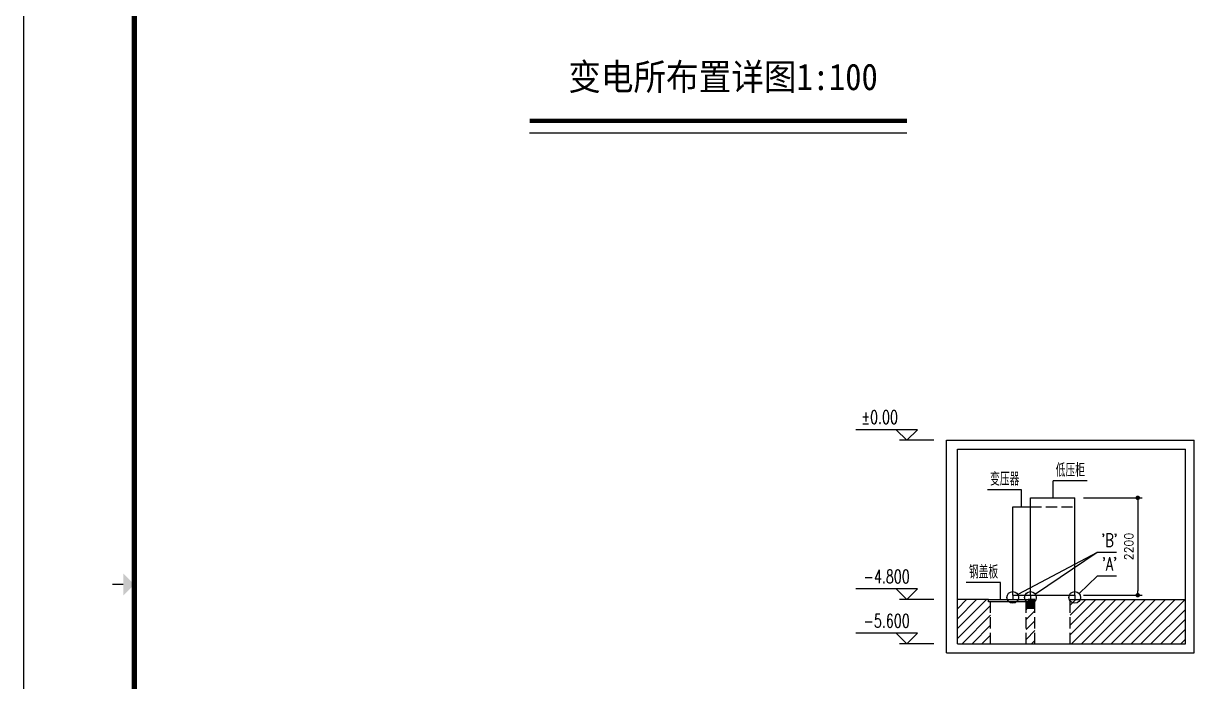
# Model space of a CAD drawing. Extents: x -336391 to 664021, y -458009 to -178412.
# Drawn here: x 545121 to 571859, y -418149 to -403288 of the extents above; entities that cross this region are included whole.
import ezdxf
from ezdxf.enums import TextEntityAlignment as Align

# ---------------------------------------------------------------- set-up
doc = ezdxf.new("R2010")
doc.units = 0
doc.header["$LTSCALE"] = 1000
doc.header["$MEASUREMENT"] = 0
doc.linetypes.add('DASH', pattern=[0.35, 0.25, -0.1])
doc.layers.get('0').update_dxf_attribs({"linetype": 'CONTINUOUS'})
doc.layers.get('Defpoints').update_dxf_attribs({"linetype": 'CONTINUOUS'})
for name, color, linetype in [('A-墙线', 7, 'CONTINUOUS'), ('EQUIP-箱柜', 3, 'CONTINUOUS'), ('WALL', 7, 'CONTINUOUS'), ('图框', 7, 'CONTINUOUS'), ('电气-文字', 4, 'CONTINUOUS'), ('电气-电缆沟', 9, 'CONTINUOUS')]:
    doc.layers.add(name, color=color, linetype=linetype)
doc.styles.add('HZ', font='tjromans.shx', dxfattribs={"width": 0.75, "bigfont": 'tjhztxt.shx'})
doc.styles.add('ROMANC', font='romanc', dxfattribs={"width": 0.9})
doc.styles.add('STYLE2', font='')
doc.styles.get('STYLE2').set_extended_font_data('SimSun')
doc.dimstyles.new('dq', dxfattribs={"dimtxt": 200, "dimasz": 100, "dimexe": 100, "dimexo": 200, "dimgap": 100, "dimtad": 1, "dimdec": 0, "dimdsep": 46, "dimtxsty": 'ROMANC', "dimblk1": 'DOT', "dimblk2": 'DOT', "dimsah": 1, "dimcen": 2.5, "dimadec": 0, "dimazin": 0, "dimtfac": 1, "dimtdec": 0, "dimtix": 1, "dimtmove": 2, "dimatfit": 3, "dimldrblk": 'DOT', "dimfxl": 0, "dimtolj": 1, "dimtzin": 0, "dimarcsym": 0})
pattern_1 = [(45, (416352.65, -273838.96), (-112.2532, 112.2532), [])]

# ---------------------------------------------------------------- blocks, each defined once
blk = doc.blocks.new('_Dot')
at = {"color": 0, "linetype": 'ByBlock', "lineweight": -2}
blk.add_line((-0.5, 0), (-1, 0), dxfattribs=at)
at = {"color": 0, "linetype": 'ByBlock', "const_width": 0.5}
blk.add_lwpolyline([(-0.25, 0, 1), (0.25, 0, 1)], format="xyb", close=True, dxfattribs=at)
blk = doc.blocks.new('*D43')
at = {"layer": 'Defpoints', "color": 0}
for p in [(568864, -414003), (568864, -416203), (570287, -416203)]:
    blk.add_point(p, dxfattribs=at)
at = {"layer": '电气-文字', "color": 0, "lineweight": -2}
for p, q in [((569064, -414003), (570387, -414003)), ((570287, -414103), (570287, -416103)), ((569064, -416203), (570387, -416203))]:
    blk.add_line(p, q, dxfattribs=at)
at = {"layer": '电气-文字', "color": 0, "lineweight": -2, "xscale": 100, "yscale": 100, "zscale": 100}
for p, rotation in [((570287, -414003), 90), ((570287, -416203), 270)]:
    blk.add_blockref('_Dot', p, dxfattribs=dict(at, rotation=rotation))
at = {"layer": '电气-文字', "color": 0, "insert": (570087, -415103), "char_height": 200, "attachment_point": 5, "rotation": 90, "style": 'ROMANC'}
blk.add_mtext('\\A1;2200', dxfattribs=at)
blk = doc.blocks.new('tk2')
at = {"layer": '图框'}
blk.add_line((0, 0), (0, 84100), dxfattribs=at)
at = {"layer": '图框', "const_width": 120}
blk.add_lwpolyline([(117900, 1000), (117900, 83100), (2500, 83100), (2500, 1000)], close=True, dxfattribs=at)
at = {"layer": '图框', "const_width": 30}
blk.add_lwpolyline([(2250, 42050), (2000, 42050)], dxfattribs=at)
at = {"layer": '图框'}
blk.add_solid([(2250, 41800), (2250, 42300), (2500, 42050)], dxfattribs=at)

msp = doc.modelspace()

# ---------------------------------------------------------------- hatches: boundary and pattern name
at = {"layer": '电气-文字'}
h = msp.add_hatch(dxfattribs=at)
h.set_pattern_fill('ANSI31', color=256, scale=100, style=0)
h.set_pattern_definition(pattern_1)
h.paths.add_polyline_path([(566964.1, -417302.7), (566964.1, -416352.7), (566914.1, -416352.7), (566914.1, -416302.7), (566214.1, -416302.7), (566214.1, -417302.7)])
h = msp.add_hatch(dxfattribs=at)
h.set_pattern_fill('ANSI31', color=256, scale=100, style=0)
h.set_pattern_definition([(45, (171957.257, -166370.142), (-7.07106781, 7.07106781), [])])
h.paths.add_polyline_path([(567814.1, -416302.7), (567814.1, -416352.7), (567764.1, -416352.7), (567764.1, -416502.7), (567964.1, -416502.7), (567964.1, -416302.7)])
h = msp.add_hatch(dxfattribs=at)
h.set_pattern_fill('ANSI31', color=256, scale=100, style=0)
h.set_pattern_definition(pattern_1)
h.paths.add_polyline_path([(568764.1, -416302.7), (568764.1, -417302.7), (571364.1, -417302.7), (571364.1, -416302.7)])
h = msp.add_hatch(dxfattribs=at)
h.set_pattern_fill('ANSI31', color=256, scale=100, style=0)
h.set_pattern_definition(pattern_1)
h.paths.add_polyline_path([(567964.1, -416502.7), (567764.1, -416502.7), (567764.1, -417302.7), (567964.1, -417302.7)])

# ---------------------------------------------------------------- linework, layer by layer
at = {"layer": 'EQUIP-箱柜'}
for p, q in [((567864.1, -416202.7), (567864.1, -414002.7)), ((567864.1, -414002.7), (568864.1, -414002.7)), ((568864.1, -416202.7), (568864.1, -414002.7)), ((567464.1, -416202.7), (567464.1, -414202.7)), ((567464.1, -414202.7), (567864.1, -414202.7)), ((567464.1, -416202.7), (568864.1, -416202.7)), ((567464.1, -416202.7), (567464.1, -416302.7)), ((567864.1, -416202.7), (567864.1, -416302.7)), ((568864.1, -416202.7), (568864.1, -416302.7))]:
    msp.add_line(p, q, dxfattribs=at)
at = {"layer": 'EQUIP-箱柜', "linetype": 'DASH'}
msp.add_line((567864.1, -414202.7), (568864.1, -414202.7), dxfattribs=at)
at = {"layer": 'WALL'}
for p, q in [((565964.1, -417502.7), (565964.1, -412702.7)), ((565964.1, -412702.7), (571564.1, -412702.7)), ((571564.1, -417502.7), (571564.1, -412702.7)), ((566214.1, -417302.7), (566214.1, -412902.7)), ((566214.1, -412902.7), (571364.1, -412902.7)), ((571364.1, -417302.7), (571364.1, -412902.7)), ((566914.1, -416302.7), (566214.1, -416302.7)), ((567964.1, -416302.7), (567814.1, -416302.7)), ((568764.1, -416302.7), (571364.1, -416302.7)), ((566214.1, -417302.7), (571364.1, -417302.7)), ((565964.1, -417502.7), (571564.1, -417502.7))]:
    msp.add_line(p, q, dxfattribs=at)
at = {"layer": '电气-文字'}
for p, q in [((556550.6, -405757.4), (565073.3, -405757.4)), ((565313.3, -412462.7), (563921.3, -412462.7)), ((565073.3, -412702.7), (564833.3, -412462.7)), ((565313.3, -412462.7), (565073.3, -412702.7)), ((565683.9, -412702.7), (564901.7, -412702.7)), ((569146.8, -413619.2), (568373.7, -413619.2)), ((568373.7, -414002.7), (568373.7, -413619.2)), ((567664.1, -413819.2), (566891, -413819.2)), ((567664.1, -414202.7), (567664.1, -413819.2)), ((569368.8, -415238.7), (567580.6, -416190.7)), ((569368.8, -415238.7), (567973.6, -416179)), ((569805.7, -415238.7), (569368.8, -415238.7)), ((569368.8, -415774.8), (568960, -416162)), ((569805.7, -415774.8), (569368.8, -415774.8)), ((567186, -415919.2), (566412.9, -415919.2)), ((567186, -416302.7), (567186, -415919.2)), ((565313.3, -416062.7), (563921.3, -416062.7)), ((565073.3, -416302.7), (564833.3, -416062.7)), ((565683.9, -416302.7), (564901.7, -416302.7)), ((565313.3, -416062.7), (565073.3, -416302.7)), ((565313.3, -417062.7), (563921.3, -417062.7)), ((565073.3, -417302.7), (564833.3, -417062.7)), ((565313.3, -417062.7), (565073.3, -417302.7)), ((565683.9, -417302.7), (564901.7, -417302.7))]:
    msp.add_line(p, q, dxfattribs=at)
at = {"layer": '电气-文字', "const_width": 96}
msp.add_lwpolyline([(556550.6, -405485.3), (565073.3, -405485.3)], dxfattribs=at)
at = {"layer": '电气-文字'}
msp.add_lwpolyline([(567814.1, -416352.7), (566914.1, -416352.7), (566914.1, -416302.7), (567814.1, -416302.7)], close=True, dxfattribs=at)
for centre in [(567464.1, -416252.7), (567864.1, -416252.7), (568864.1, -416252.7)]:
    msp.add_circle(centre, 132, dxfattribs=at)
at = {"layer": '电气-电缆沟', "color": 11, "linetype": 'DASH'}
for p, q in [((567964.1, -417302.7), (567964.1, -416302.7)), ((568764.1, -417302.7), (568764.1, -416302.7)), ((566964.1, -417302.7), (566964.1, -416352.7)), ((567764.1, -417302.7), (567764.1, -416352.7)), ((567964.1, -416502.7), (567764.1, -416502.7))]:
    msp.add_line(p, q, dxfattribs=at)

# ---------------------------------------------------------------- block references
at = {"layer": 'A-墙线'}
msp.add_blockref('tk2', (545120.5, -458008.9), dxfattribs=at)

# ---------------------------------------------------------------- texts
at = {"layer": '电气-文字'}
for s, height, style, width, p in [('变电所布置详图1:100', 600, 'STYLE2', 0.9, (557422.5, -404790)), ('%%P0.00', 300, 'HZ', 0.7, (564042.6, -412332.3)), ('-4.800', 300, 'HZ', 0.7, (564092.1, -415932.3)), ('-5.600', 300, 'HZ', 0.7, (564092.1, -416932.3))]:
    msp.add_text(s, height=height, dxfattribs=dict(at, style=style, width=width)).set_placement(p)
at = {"layer": '电气-文字', "style": 'HZ', "width": 0.7}
for s, p in [('低压柜', (568765.2, -413527)), ('变压器', (567282.5, -413727)), ("'B'", (569647, -415108.4)), ('钢盖板', (566804.4, -415827)), ("'A'", (569647, -415644.6))]:
    msp.add_text(s, height=300, dxfattribs=at).set_placement(p, align=Align.CENTER)

# ---------------------------------------------------------------- dimensions: what is measured, and where the dimension line sits
at = {"layer": '电气-文字'}
dim = msp.add_linear_dim(base=(570286.9, -416202.7), p1=(568864.1, -414002.7), p2=(568864.1, -416202.7), angle=90, dimstyle='dq', override={"dimfxl": 150}, dxfattribs=at)
dim.commit()
dim.dimension.update_dxf_attribs({"geometry": '*D43', "text_midpoint": (570086.9, -415102.7)})

doc.saveas('drawing.dxf')
